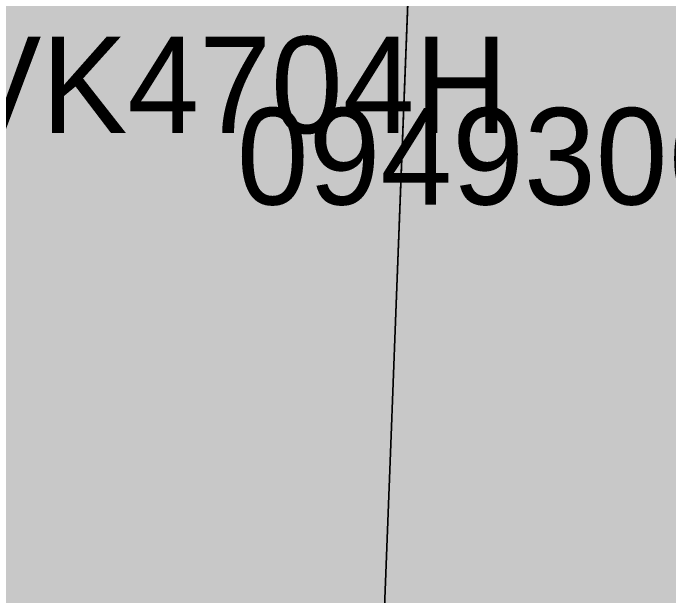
# Model space of a CAD drawing. Header units: metres. Extents: x -6 to 1255, y -2 to 532.
# Drawn here: x 1127.94 to 1134.73, y 276.9 to 282.94 of the extents above; entities that cross this region are included whole.
import ezdxf

# ---------------------------------------------------------------- set-up
doc = ezdxf.new("R2010")
doc.units = ezdxf.units.M
doc.header["$MEASUREMENT"] = 0
for name, color, linetype, lineweight, true_color in [('TPX_BUILDINGS', 7, 'CONTINUOUS', 0, 0x000000), ('TPX_BUILDINGS_HATCH', 7, 'CONTINUOUS', 0, 0xf0f0f0), ('TPX_CADASTRES', 7, 'CONTINUOUS', 0, 0x646464), ('TPX_CADASTRES_TEXT', 7, 'CONTINUOUS', 0, 0x000000)]:
    doc.layers.add(name, color=color, linetype=linetype, lineweight=lineweight, true_color=true_color)

msp = doc.modelspace()

# ---------------------------------------------------------------- hatches: boundary and pattern name
at = {"layer": 'TPX_BUILDINGS_HATCH'}
for points in [[(1123.3787, 276.2218), (1123.3087, 275.6818), (1126.0082, 275.3308), (1131.6982, 274.5918), (1131.7582, 276.1518), (1131.8482, 278.4718), (1131.8987, 279.7418), (1131.9747, 281.7218), (1132.2067, 287.7418), (1132.2587, 289.0918), (1128.1187, 289.7018), (1127.9377, 289.7373), (1125.1687, 290.2818), (1124.7387, 286.8318), (1124.6287, 285.9418), (1126.2887, 285.7318), (1126.3987, 286.6118), (1127.5087, 286.4718), (1127.2187, 284.1118), (1124.4387, 284.4818), (1123.9687, 280.8418), (1123.4987, 277.1518), (1123.3787, 276.2218)], [(1131.7582, 276.1518), (1131.6982, 274.5918), (1139.4982, 273.5718), (1139.6682, 274.9418), (1139.9882, 277.4518), (1140.9487, 284.9918), (1139.2487, 285.1818), (1139.6787, 288.0718), (1135.6387, 288.6118), (1132.2587, 289.0918), (1132.2067, 287.7418), (1131.9747, 281.7218), (1131.8987, 279.7418), (1131.8482, 278.4718), (1131.7582, 276.1518)]]:
    msp.add_hatch(color=256, dxfattribs=at).paths.add_polyline_path(points)

# ---------------------------------------------------------------- linework, layer by layer
at = {"layer": 'TPX_BUILDINGS', "elevation": 0.0421}
for points in [[(1123.3787, 276.2218), (1123.3087, 275.6818), (1126.0082, 275.3308), (1131.6982, 274.5918), (1131.7582, 276.1518), (1131.8482, 278.4718), (1131.8987, 279.7418), (1131.9747, 281.7218), (1132.2067, 287.7418), (1132.2587, 289.0918), (1128.1187, 289.7018), (1127.9377, 289.7373), (1125.1687, 290.2818), (1124.7387, 286.8318), (1124.6287, 285.9418), (1126.2887, 285.7318), (1126.3987, 286.6118), (1127.5087, 286.4718), (1127.2187, 284.1118), (1124.4387, 284.4818), (1123.9687, 280.8418), (1123.4987, 277.1518)], [(1131.7582, 276.1518), (1131.6982, 274.5918), (1139.4982, 273.5718), (1139.6682, 274.9418), (1139.9882, 277.4518), (1140.9487, 284.9918), (1139.2487, 285.1818), (1139.6787, 288.0718), (1135.6387, 288.6118), (1132.2587, 289.0918), (1132.2067, 287.7418), (1131.9747, 281.7218), (1131.8987, 279.7418), (1131.8482, 278.4718)]]:
    msp.add_lwpolyline(points, close=True, dxfattribs=at)
at = {"layer": 'TPX_CADASTRES', "elevation": 0.0241}
for points in [[(1123.3787, 276.2221), (1123.3087, 275.6821), (1131.6982, 274.5921), (1131.7582, 276.1521), (1131.8482, 278.4721), (1131.8987, 279.7421), (1132.2587, 289.0921), (1128.1187, 289.7021), (1125.1687, 290.2821), (1124.7387, 286.8321), (1124.6287, 285.9421), (1124.4387, 284.4821), (1123.9687, 280.8421), (1123.4987, 277.1521)], [(1131.7582, 276.1521), (1131.6982, 274.5921), (1139.4982, 273.5721), (1139.6682, 274.9421), (1139.9882, 277.4521), (1140.9487, 284.9921), (1141.3087, 287.8521), (1139.6787, 288.0721), (1135.6387, 288.6121), (1132.2587, 289.0921), (1131.8987, 279.7421), (1131.8482, 278.4721)]]:
    msp.add_lwpolyline(points, close=True, dxfattribs=at)

# ---------------------------------------------------------------- texts
at = {"layer": 'TPX_CADASTRES_TEXT'}
for s, p in [('0949307VK4704H', (1122.1307, 281.693, 0.0241)), ('0949306VK4704H', (1130.2534, 280.9525, 0.0241))]:
    msp.add_text(s, height=1, dxfattribs=at).set_placement(p)

doc.saveas('drawing.dxf')
